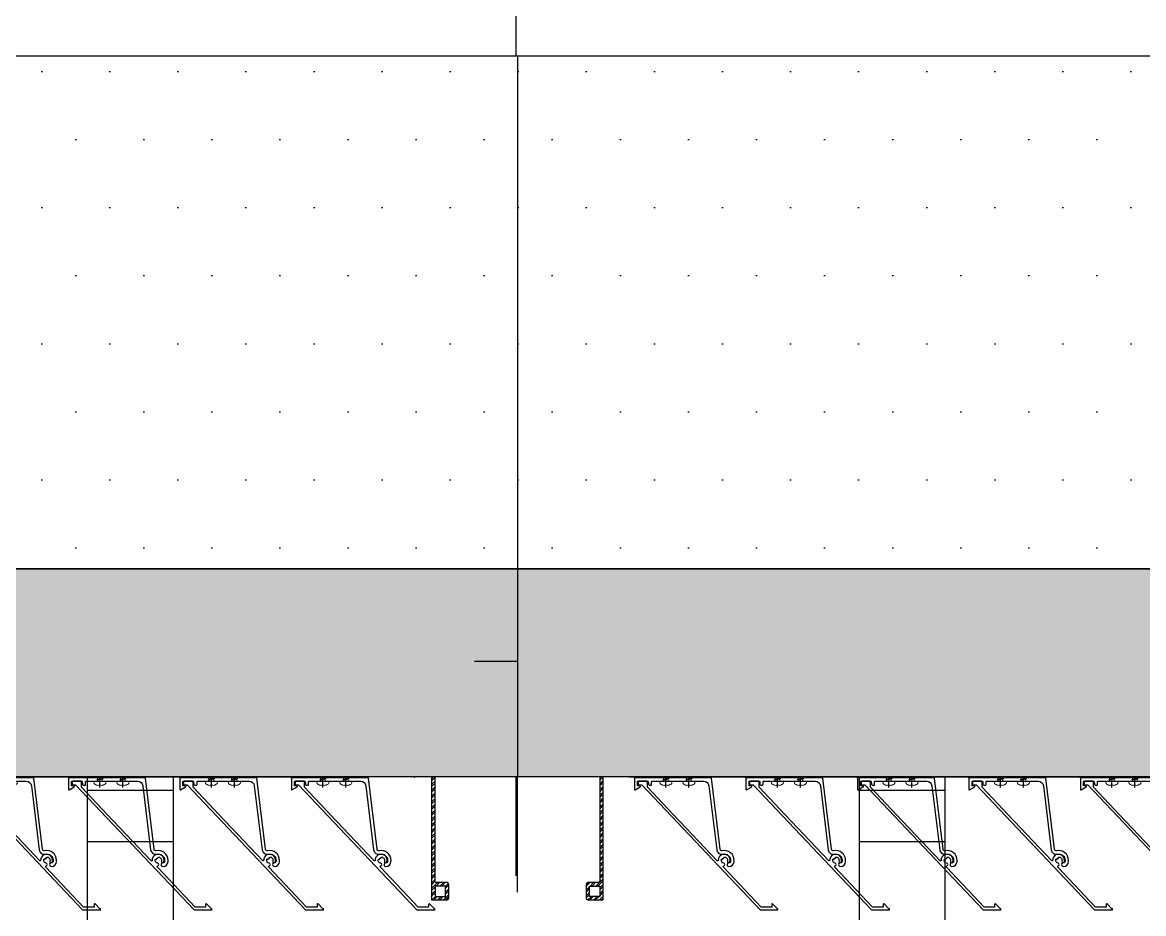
# Model space of a CAD drawing. Header units: millimetres. Extents: x 2519235 to 7246330, y 25937 to 201821.
# Drawn here: x 2739657 to 2740310, y 105316 to 105835 of the extents above; entities that cross this region are included whole.
import ezdxf
from ezdxf.enums import TextEntityAlignment as Align

# ---------------------------------------------------------------- set-up
doc = ezdxf.new("R2010")
doc.units = ezdxf.units.MM
doc.set_wipeout_variables(frame=1)
for name, pattern in [('CENTER', [50.800000000000004, 31.75, -6.35, 6.35, -6.35]), ('DXK_LINE_DOT2', [3.9198, 1.9599, -1.9599]), ('HIDDEN2', [4.762499999999999, 3.175, -1.5875]), ('TA_GL_005.00000', [13.75, 5, -1.25, 1.25, -1.25, 5])]:
    doc.linetypes.add(name, pattern=pattern)
for name, color, linetype in [('000 - 0_SYM_DWG_GRID-BUBBLE_MAIN_COLOR_1', 7, 'Continuous'), ('000 - 0_SYM_DWG_GRIDLINE_MAIN_COLOR_251', 7, 'Continuous'), ('000 - EXISTING_CANOPY_MAIN_COLOR_1', 7, 'Continuous'), ('010 - ASPG_ACCESSORIES_MAIN_COLOR_1', 7, 'Continuous'), ('010 - ASPG_EXTR_DEF_SUB', 7, 'Continuous'), ('010 - ASPG_EXTR_MAIN_COLOR_2', 7, 'Continuous'), ('010 - ASPG_FASTERN_DEF_SUB', 7, 'Continuous'), ('010 - ASPG_FLASHING_HATCH_', 7, 'Continuous'), ('010 - ASPG_FLASHING_MAIN_COLOR_2', 7, 'Continuous'), ('010 - ASPG_FLASHING_MAIN_COLOR_4', 7, 'Continuous'), ('010 - ASPG_FLASHING_WIPEOUT_', 7, 'Continuous'), ('010 - ASPG_FRAMING_CUT_COLOR_4', 7, 'Continuous'), ('010 - ASPG_FRAMING_DEF_SUB', 7, 'Continuous'), ('010 - ASPG_FRAMING_HATCH_', 7, 'Continuous'), ('010 - ASPG_FRAMING_MAIN_COLOR_2', 7, 'Continuous'), ('010 - ASPG_FRAMING_SUB_COLOR_2', 7, 'Continuous'), ('010 - ASPG_FRAMING_WIPEOUT_', 7, 'Continuous'), ('_BOLT-M10', 7, 'Continuous'), ('_C-SC', 7, 'Continuous'), ('_Hatch', 7, 'Continuous'), ('_LOUVER-SB', 7, 'Continuous'), ('_RCW03', 7, 'Continuous'), ('BOLT & SCREW', 7, 'Continuous'), ('Center Line', 7, 'CENTER'), ('Xref-PLAN-106.940$0$_PP-Dim', 7, 'Continuous')]:
    doc.layers.add(name, color=color, linetype=linetype)
doc.layers.add('12-GRID', color=7, linetype='CENTER', lineweight=13)
doc.layers.add('SCREW', color=7, linetype='Continuous', lineweight=5)
doc.styles.add('Arial', font='arial.ttf', dxfattribs={"height": 299.9999999999997})
doc.styles.add('TA', font='', dxfattribs={"height": 4.5})
doc.styles.get('TA').set_extended_font_data('Cordia New')
pattern_1 = [(270, (1257419.243240032, -520041.6224064054), (0.6549599250656583, -1.134423872092541), [0.7562825813950264, -1.512565162790053]), (29.99999999999978, (1257419.243240032, -520041.6224064054), (0.6549599293588203, 1.134423869613882), [0.7562825813950259, -1.512565162790052]), (329.9999999999998, (1257419.243240032, -520041.6224064054), (1.309919854424478, -2.478657937293614e-09), [-1.512565162790051, 0.7562825813950254])]
pattern_2 = [(314.9999999999999, (1257419.492862033, -520021.6224064054), (1.336931354494228, 1.336931354494224), []), (44.99999999999984, (1257419.492862033, -520021.6224064054), (-1.336931354494223, 1.336931354494228), [])]
pattern_3 = [(270, (1257419.442484036, -520043.9224064054), (0.6549599250656583, -1.134423872092541), [0.7562825813950264, -1.512565162790053]), (29.99999999999978, (1257419.442484036, -520043.9224064054), (0.6549599293588203, 1.134423869613882), [0.7562825813950259, -1.512565162790052]), (329.9999999999998, (1257419.442484036, -520043.9224064054), (1.309919854424478, -2.478657937293614e-09), [-1.512565162790051, 0.7562825813950254])]
pattern_4 = [(314.9999999999999, (1257419.192862035, -520023.9224064054), (1.336931354494228, 1.336931354494224), []), (44.99999999999984, (1257419.192862035, -520023.9224064054), (-1.336931354494223, 1.336931354494228), [])]

# ---------------------------------------------------------------- blocks, each defined once
blk = doc.blocks.new('Xref-PLAN-106.940')
at = {"layer": 'Xref-PLAN-106.940$0$_PP-Dim', "color": 7}
for p, q in [((140694.1805612043, 10358.39471270935), (145669.1805612039, 10358.39471270935)), ((140694.1805612043, 10058.39471270935), (145669.1805612039, 10058.39471270935))]:
    blk.add_line(p, q, dxfattribs=at)
blk = doc.blocks.new('_C-SC')
at = {"layer": '_Hatch'}
h = blk.add_hatch(dxfattribs=at)
h.set_pattern_fill('STEEL', scale=1.499999998531859)
h.set_pattern_definition([(45, (-1941.017655793374, -2436.030913324503), (-3.367596042104861, 3.367596042104861), []), (45, (-1941.017655793374, -2433.649663326825), (-3.367596042104861, 3.367596042104861), [])])
h.paths.add_polyline_path([(2.999999999978172, 67.0000000000291), (2.999999999978172, 3.000000000058208, 0.4142135623730951), (12.99999999997817, -6.999999999941792), (49.99999999997817, -6.999999999941792), (49.99999999997817, -14.9999999999709), (-50.00000000002183, -14.9999999999709), (-50.00000000002183, -6.999999999941792), (-13.00000000002183, -6.999999999941792, 0.4142135623730951), (-3.000000000021828, 3.000000000058208), (-3.000000000021828, 67.0000000000291, 0.4142135623730951), (-13.00000000002183, 77.0000000000291), (-50.00000000002183, 77.0000000000291), (-50.00000000002183, 85.00000000005821), (49.99999999997817, 85.00000000005821), (49.99999999997817, 77.0000000000291), (12.99999999997817, 77.0000000000291, 0.4142135623730951)])
at = {"color": 7, "linetype": 'Continuous'}
for p, q in [((70, 134.9999999999709), (-70, 134.9999999999709)), ((-70, 134.9999999999709), (-70, -25.0000000000291)), ((70, 134.9999999999709), (70, -25.0000000000291))]:
    blk.add_line(p, q, dxfattribs=at)
at = {"color": 7, "linetype": 'DXK_LINE_DOT2'}
for p, q in [((-70, 134.9999999999709), (-70, -25.0000000000291)), ((70, 134.9999999999709), (-70, 134.9999999999709)), ((70, -25.0000000000291), (70, 134.9999999999709))]:
    blk.add_line(p, q, dxfattribs=at)
at = {"color": 7, "linetype": 'HIDDEN2'}
for p, q in [((-70, -25.0000000000291), (-70, -65.0000000000291)), ((70, -65.0000000000291), (70, -25.0000000000291)), ((-70, -30.07500000001164), (-70, -65.0000000000291)), ((70, -30.07500000001164), (70, -65.0000000000291)), ((-70, -65.0000000000291), (70, -65.0000000000291)), ((-70, -65.0000000000291), (70, -65.0000000000291))]:
    blk.add_line(p, q, dxfattribs=at)
at = {"color": 7}
blk.add_lwpolyline([(-50, 84.9999999999709), (50, 84.9999999999709), (50, 76.9999999999709), (13, 76.9999999999709, 0.4142135623730951), (3, 66.9999999999709), (3, 2.999999999970896, 0.4142135623730951), (13, -7.000000000029104), (50, -7.000000000029104), (50, -15.0000000000291), (-50, -15.0000000000291), (-50, -7.000000000029104), (-13, -7.000000000029104, 0.4142135623730951), (-3, 2.999999999970896), (-3, 66.9999999999709, 0.4142135623730951), (-13, 76.9999999999709), (-50, 76.9999999999709)], format="xyb", close=True, dxfattribs=at)
for points in [[(63, 59.9999999999709), (3, 59.9999999999709), (3, 9.999999999970896), (63, 9.999999999970896)], [(63, 59.9999999999709), (8, 59.9999999999709), (8, 9.999999999970896), (63, 9.999999999970896)]]:
    blk.add_lwpolyline(points, close=True, dxfattribs=at)
at = {"layer": '_BOLT-M10', "color": 7}
for p, q in [((7.508788257837296e-09, 128.0500761218718), (7.508788257837296e-09, 101.9476822545985)), ((-11.69435469927703, 114.9988791882352), (11.6943547142946, 114.9988791882352)), ((3, 41.9999999999709), (-3, 41.9999999999709)), ((8, 41.9999999999709), (3, 41.9999999999709)), ((16, 34.9999999999709), (-10, 34.9999999999709)), ((3, 27.9999999999709), (-3, 27.9999999999709)), ((8, 27.9999999999709), (3, 27.9999999999709))]:
    blk.add_line(p, q, dxfattribs=at)
blk.add_lwpolyline([(-7.999999992491212, 110.3800770347298), (7.508788257837296e-09, 105.7612748811953), (8.000000007508788, 110.3800770347298), (8.000000007508788, 119.6176813417405), (7.508788257837296e-09, 124.236483495275), (-7.999999992491212, 119.6176813417405)], close=True, dxfattribs=at)
for radius in [10, 6.928203230275484]:
    blk.add_circle((7.508788257837296e-09, 114.9988791882352), radius, dxfattribs=at)
at = {"layer": 'Defpoints', "color": 7}
for p, q in [((6.354547860413732, -6.354547860421007), (-6.35454786039918, 6.354547860391904)), ((-6.354547860421007, -6.354547860421007), (6.35454786039918, 6.354547860391904))]:
    blk.add_line(p, q, dxfattribs=at)
at = {"layer": 'Defpoints', "color": 7, "linetype": 'HIDDEN2'}
for p, q in [((7.508788257837296e-09, -58.05007612193003), (7.508788257837296e-09, -31.94768225465668)), ((-11.69435469927703, -44.99887918829336), (11.6943547142946, -44.99887918829336))]:
    blk.add_line(p, q, dxfattribs=at)
blk.add_lwpolyline([(-7.999999992491212, -40.38007703478797), (7.508788257837296e-09, -35.76127488125348), (8.000000007508788, -40.38007703478797), (8.000000007508788, -49.61768134179874), (7.508788257837296e-09, -54.23648349533323), (-7.999999992491212, -49.61768134179874)], close=True, dxfattribs=at)
for radius in [10, 6.928203230275484]:
    blk.add_circle((7.508788257837296e-09, -44.99887918829336), radius, dxfattribs=at)
blk = doc.blocks.new('*U417')
at = {"color": 7}
for p, q in [((4624.999999992142, -25.00000000002183), (-250, -25.00000000002183)), ((-249.9999999999709, -144.9250000000102), (-250, -25.00000000002183)), ((-250, -30.07500000000437), (4624.999999992142, -30.07500000000437)), ((-250, -35.38500000000204), (4624.999999992142, -35.38500000000204)), ((-250, -134.54000000003), (4624.999999992142, -134.54000000003)), ((-249.9999999999563, -139.6150000000125), (4624.999999992186, -139.6150000000125)), ((-249.9999999999709, -144.9250000000102), (4624.999999992171, -144.9250000000102))]:
    blk.add_line(p, q, dxfattribs=at)
at = {"layer": 'Defpoints', "color": 7}
for p, q in [((6.354547860413732, -6.354547860413732), (-6.35454786039918, 6.35454786039918)), ((-6.354547860421007, -6.354547860413732), (6.35454786039918, 6.35454786039918)), ((0, 0), (0, -144.9250000000102))]:
    blk.add_line(p, q, dxfattribs=at)
blk = doc.blocks.new('A$C53fc0519')
at = {"layer": '000 - EXISTING_CANOPY_MAIN_COLOR_1', "color": 7}
for p, q in [((23450.24166854285, -13147.85694077326), (23500.24166854285, -13147.85694077326)), ((23450.24166854285, -13147.85694077326), (23450.24166854285, -13474.99506471659)), ((23500.24166854285, -13147.85694077326), (23500.24166854285, -13474.99506471659)), ((23900.24166854192, -13147.85694077297), (23950.24166854192, -13147.85694077297)), ((23900.24166854192, -13147.85694077268), (23900.24166854192, -13474.99506471659)), ((23950.24166854192, -13147.85694077268), (23950.24166854192, -13474.99506471659)), ((23450.24166854285, -13153.39185968804), (23500.24166854285, -13153.39185968804)), ((23900.24166854192, -13153.39185968804), (23950.24166854192, -13153.39185968804)), ((23450.24166854285, -13272.85694102221), (23500.24166854285, -13272.85694102221)), ((23900.24166854192, -13272.85694102221), (23950.24166854192, -13272.85694102221)), ((23450.24166854285, -13302.85694077297), (23500.24166854285, -13302.85694077297)), ((23900.24166854192, -13302.85694077297), (23950.24166854192, -13302.85694077297))]:
    blk.add_line(p, q, dxfattribs=at)
blk = doc.blocks.new('*U1937')
at = {"layer": '000 - 0_SYM_DWG_GRIDLINE_MAIN_COLOR_251', "color": 7, "linetype": 'ByBlock', "ltscale": 5}
blk.add_line((20.00000000000022, 0), (-356.9999999999979, 2.634184197605694e-14), dxfattribs=at)
at = {"color": 7, "style": 'TA', "flags": 1}
blk.add_attdef('LOCATION', (5.999999999999999, -6.000000000000001), '', height=4.5, rotation=270, dxfattribs=at)
at = {"layer": '000 - 0_SYM_DWG_GRID-BUBBLE_MAIN_COLOR_1', "color": 7, "style": 'Arial'}
blk.add_attdef('GRID-HEAD', text='', height=4, rotation=270, dxfattribs=at).set_placement((53.99999998541242, -1.776356839404097e-15), align=Align.MIDDLE_CENTER)
blk = doc.blocks.new('W-1-PP17-ENT1_REV02_20260415-161303_PP17_ENT1_MAIN_DIMS_PL')
at = {"layer": '000 - 0_SYM_DWG_GRIDLINE_MAIN_COLOR_251', "color": 7, "linetype": 'TA_GL_005.00000', "xscale": 50.00000000000004, "yscale": 50.00000000000004, "zscale": 50.00000000000004, "rotation": 90}
blk.add_blockref('*U1937', (5400, 0), dxfattribs=at)
blk = doc.blocks.new('A$C6d15e31b')
at = {"layer": '_RCW03', "color": 7}
blk.add_lwpolyline([(5074.843097518198, -12899.99994077554), (10049.8430975182, -12899.99994077554), (10049.8430975182, -13199.99994077554), (5074.843097518198, -13199.99994077554)], close=True, dxfattribs=at)
at = {"color": 7}
for name, p in [('W-1-PP17-ENT1_REV02_20260415-161303_PP17_ENT1_MAIN_DIMS_PL', (0, 0)), ('Xref-PLAN-106.940', (-135619.3374636862, -23258.39544955263))]:
    blk.add_blockref(name, p, dxfattribs=at)
at = {"layer": '000 - EXISTING_CANOPY_MAIN_COLOR_1', "color": 7}
blk.add_blockref('A$C53fc0519', (-18300, -52.14305922700441), dxfattribs=at)
at = {"layer": '_C-SC', "color": 7, "xscale": -1}
blk.add_blockref('_C-SC', (5374.843097525649, -13049.99994077554), dxfattribs=at)
at = {"layer": '_LOUVER-SB', "color": 7}
blk.add_blockref('*U417', (5374.843097525649, -13049.99994077554), dxfattribs=at)
blk = doc.blocks.new('*U2951')
at = {"layer": '12-GRID', "color": 7, "linetype": 'CENTER'}
for p, q in [((5.684341886080801e-14, -6.200000000000029), (5.684341886080801e-14, 2.200000000000029)), ((-4.199999999999973, -2), (4.200000000000085, -2))]:
    blk.add_line(p, q, dxfattribs=at)
at = {"layer": 'BOLT & SCREW', "color": 7}
for p, q in [((-0.553537628269381, -1.771128018217196), (-1.767499999999847, -1.558125000000442)), ((-0.553537628269381, -2.228871981782805), (-1.767500000000483, -2.441875000000354)), ((-0.4577439635652332, -1.771128018217196), (-0.8837500000000146, -1.558125000000442)), ((-0.4577439635652332, -2.228871981782805), (-0.8837500000000146, -2.441875000000354)), ((-0.2288719817826677, -1.446462371730204), (-0.4418749999998197, -0.2325000000002947)), ((-0.2288719817826677, -1.542256036434869), (-0.4418749999998197, -1.116250000000048)), ((-0.2288719817826677, -2.457743963565131), (-0.4418749999998197, -2.883750000000271)), ((-0.2288719817821107, -2.553537628269438), (-0.4418749999998197, -3.767500000000023)), ((0.2288719817822642, -1.446462371730562), (0.4418749999996946, -0.2324999999999764)), ((0.2288719817822642, -1.542256036434869), (0.4418749999996946, -1.116250000000048)), ((0.4418749999996946, -2.883750000000271), (0.2288719817829008, -2.457743963565131)), ((0.2288719817829008, -2.553537628269438), (0.4418749999999732, -3.767500000000023)), ((0.4577439635647103, -1.771128018217196), (0.8837499999994917, -1.558125000000442)), ((0.4577439635647103, -2.228871981782805), (0.8837500000001283, -2.441874999999877)), ((0.5535376282692559, -1.771128018217196), (1.767500000000001, -1.558125000000124)), ((0.5535376282692559, -2.228871981782805), (1.767500000000001, -2.441874999999877))]:
    blk.add_line(p, q, dxfattribs=at)
for points in [[(-1.767500000000006, -1.558125000000442), (-0.8837500000001342, -1.558125000000442, 0.4142135623730394), (-0.4418749999998197, -1.116250000000048), (-0.4418749999998197, -0.2325000000002947), (0.4418749999996946, -0.2324999999999764), (0.4418749999996946, -1.116250000000048, 0.4142135623731505), (0.8837500000000089, -1.558125000000442), (1.76750000000012, -1.558125000000124), (1.76750000000012, -2.441874999999877), (0.8837500000000089, -2.441874999999877, 0.414213562373095), (0.4418749999996946, -2.883750000000271), (0.4418749999999732, -3.767500000000023), (-0.4418749999998197, -3.767500000000023), (-0.4418749999998197, -2.883750000000271, 0.4142135623730397), (-0.8837500000001342, -2.441875000000354), (-1.767500000000483, -2.441875000000354)], [(0.2288719817829008, -2.457743963565131, -0.414213562373095), (0.4577439635645909, -2.228871981782805), (0.5535376282692559, -2.228871981782805), (0.5535376282692559, -1.771128018217196), (0.4577439635645909, -1.771128018217196, -0.4142135623730951), (0.228871981782105, -1.542256036434869), (0.228871981782105, -1.446462371730562), (-0.2288719817826677, -1.446462371730204), (-0.2288719817826677, -1.542256036434869, -0.4142135623730951), (-0.4577439635649944, -1.771128018217196), (-0.553537628269381, -1.771128018217196), (-0.553537628269381, -2.228871981782805), (-0.4577439635649944, -2.228871981782805, -0.4142135623730951), (-0.2288719817826677, -2.457743963565131), (-0.2288719817822698, -2.553537628269438), (0.2288719817829008, -2.553537628269438)]]:
    blk.add_lwpolyline(points, format="xyb", close=True, dxfattribs=at)
blk.add_circle((5.684341886080801e-14, -2), 3.5, dxfattribs=at)
blk = doc.blocks.new('000_ASPG_TYP_FILES_20260218-010703_FRAME_EXTR_')
at = {"layer": '010 - ASPG_FRAMING_HATCH_'}
h = blk.add_hatch(dxfattribs=at)
h.set_pattern_fill('ANSI32', scale=0.1, angle=180)
h.set_pattern_definition([(225, (0, 0), (0.6735192090801866, -0.6735192090801868), []), (225, (-0.4490130000000001, 5.498823332255506e-17), (0.6735192090801866, -0.6735192090801868), [])])
edge = h.paths.add_edge_path()
edge.add_line((1.999999996740371, 15.99999999965075), (1.999999996740371, 1.999999999941792))
edge.add_line((1.999999996740371, 1.999999999941792), (39.69999999750871, 1.999999999941792))
edge.add_arc((39.69999999730499, 1.700000000040752), 0.2999999999010399, -3.891028654834372e-08, 89.99999996109239, ccw=False)
edge.add_line((39.99999999720603, 1.699999999837019), (39.99999999720603, 0.2999999996973202))
edge.add_arc((39.69999999750872, 0.2999999996973131), 0.2999999996973131, -90.00000000000142, 1.4210854715202004e-12, ccw=False)
edge.add_line((39.69999999750871, 0), (0.2999999996973202, 0))
edge.add_arc((0.2999999996973273, 0.2999999996973273), 0.2999999996973273, 180.0000000000013, 269.99999999999864, ccw=False)
edge.add_line((0, 0.2999999996973202), (0, 17.69999999989523))
edge.add_arc((0.2999999999301508, 17.70000000012806), 0.2999999999301508, 90.00000004446741, 180.0000000444674, ccw=False)
edge.add_line((0.2999999996973202, 18.00000000005821), (22.5570233851904, 18.00000000005821))
edge.add_arc((22.5570233856712, 18.50000000026317), 0.5000000002049632, 269.9999999449049, 380.2095453190142)
edge.add_arc((26.1699999981368, 19.82999999686102), 3.349999998908497, 182.0637942974167, 200.2095453254992, ccw=False)
edge.add_arc((23.58168000320438, 19.73672835517209), 0.7599999998138507, 2.0637943418387863, 182.0637943418388, ccw=False)
edge.add_arc((26.16999999910358, 19.82999999939922), 1.830000000338361, 182.0637943388468, 447.9362056470717)
edge.add_arc((26.263271644013, 22.41831999551505), 0.7600000000549151, 87.93620564125177, 267.9362056412518, ccw=False)
edge.add_arc((26.16999999863267, 19.8300000075356), 3.349999992334041, 69.79045460402187, 87.9362056313708, ccw=False)
edge.add_arc((27.49999999788272, 23.44297661244421), 0.5000000006038865, 249.7904545688332, 359.9999999442181)
edge.add_line((27.9999999984866, 23.44297661195742), (27.9999999984866, 26.67999999993481))
edge.add_line((27.9999999984866, 26.67999999993481), (28.49999999674037, 27.17999999958556))
edge.add_line((28.49999999674037, 27.17999999958556), (27.9999999984866, 27.67999999970198))
edge.add_line((27.9999999984866, 27.67999999970198), (27.9999999984866, 38.61999999982072))
edge.add_line((27.9999999984866, 38.61999999982072), (28.49999999674037, 39.11999999993714))
edge.add_line((28.49999999674037, 39.11999999993714), (27.9999999984866, 39.62000000005355))
edge.add_line((27.9999999984866, 39.62000000005355), (27.9999999984866, 42.85702338756528))
edge.add_arc((27.49999999787862, 42.85702338707262), 0.5000000006079759, 5.645408219420843e-08, 110.2095454304945)
edge.add_arc((26.16999999884449, 46.46999999186602), 3.349999992147246, 272.0637943651193, 290.20954539329375, ccw=False)
edge.add_arc((26.263271644013, 43.88168000403675), 0.7600000000258301, 92.06379435882718, 272.0637943588272, ccw=False)
edge.add_arc((26.16999999910502, 46.47000000012492), 1.830000000339747, 272.0637943528818, 537.9362056611998)
edge.add_arc((23.58168000320438, 46.56327164435061), 0.7599999998138507, 177.9362056581612, 357.9362056581612, ccw=False)
edge.add_arc((26.16999999825318, 46.47000000263876), 3.349999999025627, 159.7904546748206, 177.9362057022633, ccw=False)
edge.add_arc((22.55702338551316, 47.7999999994954), 0.500000000434755, 339.790454661877, 450.0000000369852)
edge.add_line((22.5570233851904, 48.29999999993015), (0.2999999996973202, 48.29999999993015))
edge.add_arc((0.2999999996973095, 48.59999999962746), 0.2999999996973131, 179.9999999999987, 270.00000000000205, ccw=False)
edge.add_line((0, 48.59999999962747), (0, 59.99999999994179))
edge.add_arc((0.2999999996973202, 59.99999999994179), 0.2999999996973202, 90, 180, ccw=False)
edge.add_line((0.2999999996973202, 60.29999999963911), (4.999999997438863, 60.29999999963911))
edge.add_line((4.999999997438863, 60.29999999963911), (4.999999997438863, 64.99999999959255))
edge.add_arc((5.299999997369017, 64.99999999982538), 0.2999999999301544, 90.0000000444681, 180.0000000444674, ccw=False)
edge.add_line((5.299999997136183, 65.29999999975553), (29.99999999883585, 65.29999999975553))
edge.add_line((29.99999999883585, 65.29999999975553), (29.99999999883585, 63.59999999997672))
edge.add_arc((29.69999999890567, 63.59999999974391), 0.2999999999301721, -89.99999995552861, 4.4463320136856055e-08, ccw=False)
edge.add_line((29.69999999913853, 63.29999999981374), (7.299999997485429, 63.29999999981374))
edge.add_arc((7.29999999771826, 62.99999999988358), 0.2999999999301508, 90.00000004446738, 180.0000000444674)
edge.add_line((6.999999997788109, 62.99999999965075), (6.999999997788109, 58.29999999969732))
edge.add_line((6.999999997788109, 58.29999999969732), (2.300000000162981, 58.29999999969732))
edge.add_arc((2.299999998300336, 57.99999999813735), 0.3000000015599653, 89.99999964426098, 179.999999644261)
edge.add_line((1.999999996740371, 58), (1.999999996740371, 50.60000000003492))
edge.add_arc((2.299999998533172, 50.60000000166475), 0.3000000017928013, 180.000000311273, 270.0000003112706)
edge.add_line((2.300000000162981, 50.29999999987194), (29.69999999913853, 50.29999999987194))
edge.add_arc((29.6999999989348, 49.9999999999709), 0.299999999901047, -3.890897914970992e-08, 89.99999996109108, ccw=False)
edge.add_line((29.99999999883585, 49.99999999976717), (29.99999999883585, 26.67999999993481))
edge.add_line((29.99999999883585, 26.67999999993481), (29.99999999883585, 16.29999999981374))
edge.add_arc((29.6999999989057, 16.2999999995809), 0.2999999999301508, -89.99999995553259, 4.446741286301403e-08, ccw=False)
edge.add_line((29.69999999913853, 15.99999999965075), (1.999999996740371, 15.99999999965075))
at = {"layer": '010 - ASPG_FRAMING_CUT_COLOR_4', "color": 7}
blk.add_lwpolyline([(1.999999996740371, 15.99999999965075), (1.999999996740371, 1.999999999941792), (39.69999999750871, 1.999999999941792, -0.4142135623731089), (39.99999999720603, 1.699999999837019), (39.99999999720603, 0.2999999996973202, -0.4142135623731089), (39.69999999750871, 0), (0.2999999996973202, 0, -0.4142135623730811), (0, 0.2999999996973202), (0, 17.69999999989523, -0.4142135623730951), (0.2999999996973202, 18.00000000005821), (22.5570233851904, 18.00000000005821, 0.5217296884731124), (23.02624112786725, 18.67272727261297, -0.07934163687482358), (22.82217297761235, 19.70935906958766, -1), (24.34118702879641, 19.76409764075652, 2.296345716993233), (26.23590235819574, 21.65881296969019, -1), (26.29064092983026, 23.17782702133991, -0.0793416368716021), (27.32727272447664, 22.9737588702119, 0.5217296884801942), (27.9999999984866, 23.44297661195742), (27.9999999984866, 26.67999999993481), (28.49999999674037, 27.17999999958556), (27.9999999984866, 27.67999999970198), (27.9999999984866, 38.61999999982072), (28.49999999674037, 39.11999999993714), (27.9999999984866, 39.62000000005355), (27.9999999984866, 42.85702338756528, 0.5217296884727316), (27.32727272447664, 43.3262411293108, -0.07934163687522733), (26.29064092983026, 43.122172978241, -1), (26.23590235819574, 44.64118702983251, 2.296345716995783), (24.34118702879641, 46.53590235876618, -1), (22.82217297761235, 46.59064092993503, -0.07934163687201433), (23.02624112786725, 47.62727272690972, 0.5217296884786579), (22.5570233851904, 48.29999999993015), (0.2999999996973202, 48.29999999993015, -0.4142135623731158), (0, 48.59999999962747), (0, 59.99999999994179, -0.414213562373095), (0.2999999996973202, 60.29999999963911), (4.999999997438863, 60.29999999963911), (4.999999997438863, 64.99999999959255, -0.4142135623730879), (5.299999997136183, 65.29999999975553), (29.99999999883585, 65.29999999975553), (29.99999999883585, 63.59999999997672, -0.4142135623730533), (29.69999999913853, 63.29999999981374), (7.299999997485429, 63.29999999981374, 0.4142135623730949), (6.999999997788109, 62.99999999965075), (6.999999997788109, 58.29999999969732), (2.300000000162981, 58.29999999969732, 0.4142135623730948), (1.999999996740371, 58), (1.999999996740371, 50.60000000003492, 0.4142135623730845), (2.300000000162981, 50.29999999987194), (29.69999999913853, 50.29999999987194, -0.4142135623730951), (29.99999999883585, 49.99999999976717), (29.99999999883585, 26.67999999993481), (29.99999999883585, 16.29999999981374, -0.4142135623730951), (29.69999999913853, 15.99999999965075)], format="xyb", close=True, dxfattribs=at)
at = {"color": 7}
for p in [(26.16999999736436, 48.46999999973923), (26.16999999736436, 21.82999999966705)]:
    blk.add_blockref('*U2951', p, dxfattribs=at)
blk = doc.blocks.new('*U2948')
at = {"layer": '010 - ASPG_FRAMING_HATCH_', "transparency": 33554585}
h = blk.add_hatch(dxfattribs=at)
h.set_pattern_fill('ANSI32', scale=0.25)
h.set_pattern_definition([(45, (0, 0), (-1.683798022700467, 1.683798022700467), []), (45, (1.1225325, 0), (-1.683798022700467, 1.683798022700467), [])])
edge = h.paths.add_edge_path()
edge.add_line((2.000000000009768, -50.0000000001819), (2.000000000009536, -75.00000000027285))
edge.add_line((2.000000000009536, -75.00000000027285), (-1.376676550535194e-14, -75.00000000027285))
edge.add_line((-1.377727649045784e-14, -75.00000000027285), (2.183725214694612e-13, -49.00000000020555))
edge.add_arc((0.9999999999907824, -49.00000000021976), 0.999999999990564, 89.99999999918577, 179.9999999991858, ccw=False)
edge.add_line((1.000000000004993, -48.00000000022919), (62.99999999987471, -48.00000000022955))
edge.add_arc((62.99999999988892, -47.00000000023898), 0.999999999990564, 269.9999999991858, 359.9999999991858)
edge.add_line((63.99999999987948, -47.00000000025319), (63.99999999987995, 47.00000000025248))
edge.add_arc((62.99999999988939, 47.00000000023827), 0.999999999990564, 8.142219984623432e-10, 90.00000000081424)
edge.add_line((62.99999999987518, 48.00000000022884), (1.000000000005464, 48.00000000022919))
edge.add_arc((0.9999999999912551, 49.00000000021976), 0.999999999990564, 180.0000000008142, 270.0000000008142, ccw=False)
edge.add_line((6.91122180303467e-13, 49.00000000020555), (9.232719782633861e-13, 75.00000000027285))
edge.add_line((9.232719782633861e-13, 75.00000000027285), (2.000000000010473, 75.00000000027285))
edge.add_line((2.000000000010473, 75.00000000027285), (2.000000000010241, 50.0000000001819))
edge.add_line((2.000000000010241, 50.0000000001819), (140.9999999998781, 50.00000000018107))
edge.add_line((140.9999999998781, 50.00000000018107), (140.9999999998781, 41.00000000016652))
edge.add_arc((139.9999999998876, 41.00000000018073), 0.999999999990564, 269.9999999991858, 359.9999999991858, ccw=False)
edge.add_line((139.9999999998734, 40.00000000019017), (131.999999999892, 40.00000000019029))
edge.add_arc((131.9999999998778, 41.00000000018085), 0.999999999990564, 180.0000000008142, 270.0000000008142, ccw=False)
edge.add_line((130.9999999998872, 41.00000000016664), (130.9999999998872, 47.00000000025214))
edge.add_arc((129.9999999998967, 47.00000000023793), 0.999999999990564, 8.142219984623432e-10, 90.00000000081424)
edge.add_line((129.9999999998824, 48.00000000022849), (66.99999999989429, 48.00000000022884))
edge.add_arc((66.99999999988007, 47.00000000023827), 0.999999999990564, 89.99999999918577, 179.9999999991858)
edge.add_line((65.99999999988951, 47.00000000025248), (65.99999999988903, -47.00000000025319))
edge.add_arc((66.99999999987959, -47.00000000023898), 0.999999999990564, 180.0000000008142, 270.0000000008142)
edge.add_line((66.9999999998938, -48.00000000022955), (129.9999999998819, -48.0000000002299))
edge.add_arc((129.9999999998961, -47.00000000023933), 0.999999999990564, 269.9999999991858, 359.9999999991858)
edge.add_line((130.9999999998867, -47.00000000025354), (130.9999999998868, -41.00000000357866))
edge.add_arc((131.9999999998773, -41.00000000359287), 0.999999999990564, 89.99999999918577, 179.9999999991858, ccw=False)
edge.add_line((131.9999999998915, -40.0000000036023), (139.9999999998729, -40.00000000360242))
edge.add_arc((139.9999999998871, -41.00000000359299), 0.999999999990564, 8.14225131762214e-10, 90.00000000081423, ccw=False)
edge.add_line((140.9999999998777, -41.00000000357878), (140.9999999998776, -50.00000000632181))
edge.add_line((140.9999999998776, -50.00000000632181), (2.000000000009777, -50.0000000001819))
h.paths.add_polyline_path([(138.9999999998686, 48.00000000022837), (138.9999999998686, 42.00000000355348), (132.9999999998968, 42.0000000035536), (132.9999999998968, 48.00000000022849)], flags=16)
h.paths.add_polyline_path([(138.999999999868, -48.00000000023002), (138.9999999998681, -42.00000000355513), (132.9999999998963, -42.00000000355501), (132.9999999998962, -48.00000000023001)], flags=16)
at = {"layer": '010 - ASPG_FRAMING_HATCH_'}
h = blk.add_hatch(dxfattribs=at)
h.set_pattern_fill('ANSI37', scale=0.5954980955866349, angle=-90.00000000000001)
h.set_pattern_definition(pattern_2)
edge = h.paths.add_edge_path()
edge.add_ellipse((57.77220869647454, 55.00000000111321), major_axis=(-3.509070088518285e-14, -4.999999999272404), ratio=0.6444816938462435, start_angle=0, end_angle=180)
edge.add_line((57.77220869647455, 60.00000000018189), (61.99999999977764, 60.00000000018189))
edge.add_arc((61.99999999977037, 60.30000000023573), 0.3000000000538421, -89.99999999861039, -1.389609784768862e-09)
edge.add_line((62.29999999982421, 60.30000000022845), (62.29999999982421, 61.00000000018188))
edge.add_line((62.29999999982421, 61.00000000018188), (61.79999999982421, 61.50000000041472))
edge.add_line((61.79999999982421, 61.50000000041472), (62.29999999982421, 62.00000000018188))
edge.add_line((62.29999999982421, 62.00000000018188), (61.79999999982421, 62.50000000041472))
edge.add_line((61.79999999982421, 62.50000000041472), (62.29999999982421, 63.00000000018188))
edge.add_line((62.29999999982421, 63.00000000018188), (61.79999999982421, 63.50000000018188))
edge.add_line((61.79999999982421, 63.50000000018188), (62.29999999982421, 64.00000000018188))
edge.add_line((62.29999999982421, 64.00000000018188), (62.29999999982421, 65.00000000018188))
edge.add_line((62.29999999982421, 65.00000000018188), (63.29999999970779, 65.00000000018188))
edge.add_line((63.29999999970779, 65.00000000018188), (63.79999999970779, 65.50000000018188))
edge.add_line((63.79999999970779, 65.50000000018188), (64.2999999997078, 65.00000000018188))
edge.add_line((64.2999999997078, 65.00000000018188), (64.7999999997078, 65.50000000018188))
edge.add_line((64.7999999997078, 65.50000000018188), (65.2999999997078, 65.00000000018188))
edge.add_line((65.2999999997078, 65.00000000018188), (65.7999999997078, 65.50000000018188))
edge.add_line((65.7999999997078, 65.50000000018188), (66.29999999982421, 65.00000000018188))
edge.add_line((66.29999999982421, 65.00000000018188), (66.99999999977764, 65.00000000018188))
edge.add_arc((66.99999999974126, 65.30000000014842), 0.2999999999665306, -89.99999999305199, 1.528565674358258e-08)
edge.add_line((67.2999999997078, 65.30000000022845), (67.30017822586116, 60.00000000018188))
edge.add_arc((77.20009572393145, 55.00000000088038), 11.09091368921486, 153.2037265686182, 206.7962734313818)
edge.add_line((67.30017822586116, 50.00000000157887), (57.77220869647455, 50.00000000157887))
h = blk.add_hatch(dxfattribs=at)
h.set_pattern_fill('ANSI37', scale=0.5954980955866349, angle=-90.00000000000001)
h.set_pattern_definition(pattern_4)
edge = h.paths.add_edge_path()
edge.add_ellipse((11.52796953010241, 55.00000000111323), major_axis=(-3.510345640540481e-14, -4.999999999272404), ratio=0.6444816938462435, start_angle=180, end_angle=360, ccw=False)
edge.add_line((11.52796953010241, 60.00000000018191), (2.00000000074399, 60.00000000018191))
edge.add_arc((-7.899917497165894, 55.00000000111323), 11.09091368915029, -26.79627343179601, 26.796273430967574, ccw=False)
edge.add_line((2.000000000715794, 50.00000000157889), (11.52796953007421, 50.00000000157889))
h = blk.add_hatch(dxfattribs=at)
h.set_pattern_fill('HONEY', scale=0.238199238234654, angle=-90.00000000000001)
h.set_pattern_definition(pattern_3)
edge = h.paths.add_edge_path()
edge.add_ellipse((11.7775915319535, 55.00000000111977), major_axis=(-3.509070088518285e-14, -4.999999999272404), ratio=0.6444816938462435, start_angle=0, end_angle=360, ccw=False)
h = blk.add_hatch(dxfattribs=at)
h.set_pattern_fill('HONEY', scale=0.238199238234654, angle=-90.00000000000001)
h.set_pattern_definition(pattern_1)
edge = h.paths.add_edge_path()
edge.add_ellipse((57.52258669462346, 55.00000000111321), major_axis=(-3.509070088518285e-14, -4.999999999272404), ratio=0.6444816938462435, start_angle=0, end_angle=360)
h = blk.add_hatch(dxfattribs=at)
h.set_pattern_fill('ANSI37', scale=0.5954980955866349, angle=-90.00000000000001)
h.set_pattern_definition(pattern_4)
edge = h.paths.add_edge_path()
edge.add_ellipse((11.52796953010241, -55.00000000111394), major_axis=(-3.510345640540481e-14, 4.999999999272404), ratio=0.6444816938462435, start_angle=0, end_angle=180)
edge.add_line((11.52796953010241, -60.00000000018262), (2.00000000074399, -60.00000000018262))
edge.add_arc((-7.899917497165894, -55.00000000111394), 11.09091368915029, 333.2037265690324, 386.796273431796)
edge.add_line((2.000000000715794, -50.0000000015796), (11.52796953007421, -50.0000000015796))
h = blk.add_hatch(dxfattribs=at)
h.set_pattern_fill('HONEY', scale=0.238199238234654, angle=-90.00000000000001)
h.set_pattern_definition(pattern_3)
edge = h.paths.add_edge_path()
edge.add_ellipse((11.7775915319535, -55.00000000112048), major_axis=(-3.509070088518285e-14, 4.999999999272404), ratio=0.6444816938462435, start_angle=0, end_angle=360)
h = blk.add_hatch(dxfattribs=at)
h.set_pattern_fill('HONEY', scale=0.238199238234654, angle=-90.00000000000001)
h.set_pattern_definition(pattern_1)
edge = h.paths.add_edge_path()
edge.add_ellipse((57.52258669462346, -55.00000000111392), major_axis=(-3.509070088518285e-14, 4.999999999272404), ratio=0.6444816938462435, start_angle=0, end_angle=360, ccw=False)
h = blk.add_hatch(dxfattribs=at)
h.set_pattern_fill('ANSI37', scale=0.5954980955866349, angle=-90.00000000000001)
h.set_pattern_definition(pattern_2)
edge = h.paths.add_edge_path()
edge.add_ellipse((57.77220869647454, -55.00000000111392), major_axis=(-3.509070088518285e-14, 4.999999999272404), ratio=0.6444816938462435, start_angle=180, end_angle=360, ccw=False)
edge.add_line((57.77220869647455, -60.0000000001826), (61.99999999977764, -60.0000000001826))
edge.add_arc((61.99999999977037, -60.30000000023644), 0.3000000000538421, 360.0000000013896, 449.9999999986104, ccw=False)
edge.add_line((62.29999999982421, -60.30000000022916), (62.29999999982421, -61.0000000001826))
edge.add_line((62.29999999982421, -61.0000000001826), (61.79999999982421, -61.50000000041543))
edge.add_line((61.79999999982421, -61.50000000041543), (62.29999999982421, -62.0000000001826))
edge.add_line((62.29999999982421, -62.0000000001826), (61.79999999982421, -62.50000000041543))
edge.add_line((61.79999999982421, -62.50000000041543), (62.29999999982421, -63.0000000001826))
edge.add_line((62.29999999982421, -63.0000000001826), (61.79999999982421, -63.5000000001826))
edge.add_line((61.79999999982421, -63.5000000001826), (62.29999999982421, -64.0000000001826))
edge.add_line((62.29999999982421, -64.0000000001826), (62.29999999982421, -65.0000000001826))
edge.add_line((62.29999999982421, -65.0000000001826), (63.29999999970779, -65.0000000001826))
edge.add_line((63.29999999970779, -65.0000000001826), (63.79999999970779, -65.5000000001826))
edge.add_line((63.79999999970779, -65.5000000001826), (64.2999999997078, -65.0000000001826))
edge.add_line((64.2999999997078, -65.0000000001826), (64.7999999997078, -65.5000000001826))
edge.add_line((64.7999999997078, -65.5000000001826), (65.2999999997078, -65.0000000001826))
edge.add_line((65.2999999997078, -65.0000000001826), (65.7999999997078, -65.5000000001826))
edge.add_line((65.7999999997078, -65.5000000001826), (66.29999999982421, -65.0000000001826))
edge.add_line((66.29999999982421, -65.0000000001826), (66.99999999977764, -65.0000000001826))
edge.add_arc((66.99999999974126, -65.30000000014913), 0.2999999999665306, 359.99999998471435, 449.999999993052, ccw=False)
edge.add_line((67.2999999997078, -65.30000000022916), (67.30017822586116, -60.0000000001826))
edge.add_arc((77.20009572393145, -55.00000000088109), 11.09091368921486, 153.2037265686182, 206.7962734313818, ccw=False)
edge.add_line((67.30017822586116, -50.00000000157958), (57.77220869647455, -50.00000000157958))
at = {"layer": '010 - ASPG_FASTERN_DEF_SUB', "color": 7}
blk.add_point((0, 0), dxfattribs=at)
at = {"layer": '010 - ASPG_FRAMING_CUT_COLOR_4', "color": 7}
blk.add_lwpolyline([(2.000000000009768, -50.0000000001819), (2.000000000009536, -75.00000000027285), (-1.377727649045784e-14, -75.00000000027285), (2.183725214694612e-13, -49.00000000020555, -0.414213562373095), (1.000000000004993, -48.00000000022919), (62.99999999987471, -48.00000000022955, 0.414213562373095), (63.99999999987948, -47.00000000025319), (63.99999999987995, 47.00000000025248, 0.414213562373095), (62.99999999987518, 48.00000000022884), (1.000000000005466, 48.00000000022919, -0.414213562373095), (6.91122180303467e-13, 49.00000000020555), (9.232719782633861e-13, 75.00000000027285), (2.000000000010473, 75.00000000027285), (2.000000000010241, 50.0000000001819), (140.9999999998781, 50.00000000018107), (140.9999999998781, 41.00000000016652, -0.414213562373095), (139.9999999998734, 40.00000000019017), (131.999999999892, 40.00000000019029, -0.414213562373095), (130.9999999998872, 41.00000000016664), (130.9999999998872, 47.00000000025214, 0.414213562373095), (129.9999999998824, 48.00000000022849), (66.99999999989429, 48.00000000022884, 0.414213562373095), (65.99999999988951, 47.00000000025248), (65.99999999988903, -47.00000000025319, 0.414213562373095), (66.9999999998938, -48.00000000022955), (129.9999999998819, -48.0000000002299, 0.414213562373095), (130.9999999998867, -47.00000000025354), (130.9999999998868, -41.00000000357866, -0.414213562373095), (131.9999999998915, -40.0000000036023), (139.9999999998729, -40.00000000360242, -0.414213562373095), (140.9999999998777, -41.00000000357878), (140.9999999998776, -50.00000000632181)], format="xyb", close=True, dxfattribs=at)
for points in [[(138.9999999998686, 48.00000000022837), (138.9999999998686, 42.00000000355348), (132.9999999998968, 42.0000000035536), (132.9999999998968, 48.00000000022849)], [(138.999999999868, -48.00000000023002), (138.9999999998681, -42.00000000355513), (132.9999999998963, -42.00000000355501), (132.9999999998962, -48.00000000023001)]]:
    blk.add_lwpolyline(points, close=True, dxfattribs=at)
at = {"layer": '010 - ASPG_FRAMING_DEF_SUB', "color": 7, "transparency": 33554508}
blk.add_line((136.4999999998283, 2.131628207280301e-14), (-4.500000000049795, 2.131628207280301e-14), dxfattribs=at)
at = {"layer": '010 - ASPG_FRAMING_DEF_SUB', "color": 7, "transparency": 33554457}
for points in [[(54.30017822586116, 50.00000000157887), (67.30017822586116, 50.00000000157887), (67.30017822586116, 65.50000000018188), (54.30017822586116, 65.50000000018188)], [(2.000000000715794, 50.00000000157889), (15.00000000071579, 50.00000000158543), (15.00000000071579, 60.00000000039217), (2.000000000715794, 60.00000000038563)], [(2.000000000715794, -50.0000000015796), (15.00000000071579, -50.00000000158614), (15.00000000071579, -60.00000000039288), (2.000000000715794, -60.00000000038634)], [(54.30017822586116, -50.00000000157958), (67.30017822586116, -50.00000000157958), (67.30017822586116, -65.5000000001826), (54.30017822586116, -65.5000000001826)]]:
    blk.add_lwpolyline(points, close=True, dxfattribs=at)
at = {"layer": '010 - ASPG_FRAMING_SUB_COLOR_2', "color": 7}
for points in [[(57.52258669462346, 50.00000000157888), (67.30017822586116, 50.00000000157887, -0.2381992382621886), (67.30017822586116, 60.00000000018188), (67.2999999997078, 65.30000000022845, -0.4142135624157165), (66.99999999977764, 65.00000000018188), (66.29999999982421, 65.00000000018188), (65.7999999997078, 65.50000000018188), (65.2999999997078, 65.00000000018188), (64.7999999997078, 65.50000000018188), (64.2999999997078, 65.00000000018188), (63.79999999970779, 65.50000000018188), (63.29999999970779, 65.00000000018188), (62.29999999982421, 65.00000000018188), (62.29999999982421, 64.00000000018188), (61.79999999982421, 63.50000000018188), (62.29999999982421, 63.00000000018188), (61.79999999982421, 62.50000000041472), (62.29999999982421, 62.00000000018188), (61.79999999982421, 61.50000000041472), (62.29999999982421, 61.00000000018188), (62.29999999982421, 60.30000000022845, -0.414213562358888), (61.99999999977764, 60.00000000018188), (57.52258669462346, 60.00000000018189)], [(11.77759153183708, 50.00000000158543), (2.000000000715794, 50.00000000157889, 0.2381992382621886), (2.000000000715796, 60.00000000018191), (11.77759153183708, 60.00000000018844)], [(11.77759153183708, -50.00000000158614), (2.000000000715794, -50.0000000015796, -0.2381992382621886), (2.000000000715796, -60.00000000018262), (11.77759153183708, -60.00000000018915)], [(57.52258669462346, -50.00000000157959), (67.30017822586116, -50.00000000157958, 0.2381992382621886), (67.30017822586116, -60.0000000001826), (67.2999999997078, -65.30000000022916, 0.4142135624157165), (66.99999999977764, -65.0000000001826), (66.29999999982421, -65.0000000001826), (65.7999999997078, -65.5000000001826), (65.2999999997078, -65.0000000001826), (64.7999999997078, -65.5000000001826), (64.2999999997078, -65.0000000001826), (63.79999999970779, -65.5000000001826), (63.29999999970779, -65.0000000001826), (62.29999999982421, -65.0000000001826), (62.29999999982421, -64.0000000001826), (61.79999999982421, -63.5000000001826), (62.29999999982421, -63.0000000001826), (61.79999999982421, -62.50000000041543), (62.29999999982421, -62.0000000001826), (61.79999999982421, -61.50000000041543), (62.29999999982421, -61.0000000001826), (62.29999999982421, -60.30000000022916, 0.414213562358888), (61.99999999977764, -60.0000000001826), (57.52258669462346, -60.0000000001826)]]:
    blk.add_lwpolyline(points, format="xyb", dxfattribs=at)
at = {"layer": '010 - ASPG_FRAMING_SUB_COLOR_2', "color": 7, "extrusion": (0, 0, -1)}
for centre, major_axis in [((11.7775915319535, 55.00000000111977), (-3.509070088518285e-14, -4.999999999272404)), ((57.52258669462346, -55.00000000111392), (-3.509070088518285e-14, 4.999999999272404))]:
    blk.add_ellipse(centre, major_axis=major_axis, ratio=0.6444816938462435, dxfattribs=at)
at = {"layer": '010 - ASPG_FRAMING_SUB_COLOR_2', "color": 7}
for centre, major_axis in [((57.52258669462346, 55.00000000111321), (-3.509070088518285e-14, -4.999999999272404)), ((11.7775915319535, -55.00000000112048), (-3.509070088518285e-14, 4.999999999272404))]:
    blk.add_ellipse(centre, major_axis=major_axis, ratio=0.6444816938462435, dxfattribs=at)
blk = doc.blocks.new('PZG35-9D5')
at = {"layer": 'Center Line', "color": 7}
blk.add_line((1.4210854715202e-14, 3.733653355866409), (1.4210854715202e-14, -10.53404386090006), dxfattribs=at)
at = {"layer": 'SCREW', "color": 7}
for p, q in [((-1.399999999999963, 2.842170943040401e-14), (-1.399999999999963, -1.090192378864657)), ((1.399999999999991, 0), (1.399999999999991, -0.5901923788647139)), ((-1.850000000000009, -1.399999999999977), (1.850000000000037, -0.8999999999999773)), ((-1.850000000000009, -1.399999999999977), (-1.399999999999963, -1.090192378864685)), ((-1.850000000000009, -1.399999999999977), (-1.399999999999963, -1.709807621135297)), ((-1.850000000000009, -2.699999999999989), (1.850000000000037, -2.199999999999989)), ((-1.850000000000009, -2.699999999999989), (-1.399999999999963, -2.390192378864697)), ((-1.850000000000009, -2.699999999999989), (-1.399999999999963, -3.009807621135309)), ((-1.850000000000009, -4), (-1.399999999999963, -3.690192378864708)), ((-1.850000000000009, -4), (-0.9911470940920566, -3.883938796498938)), ((-1.850000000000009, -4), (-1.399999999999963, -4.30980762113532)), ((-1.399999999999963, -1.090192378864685), (1.399999999999991, -0.5901923788646855)), ((-1.399999999999963, -1.709807621135297), (1.399999999999991, -1.209807621135297)), ((-1.399999999999963, -1.709807621135269), (-1.399999999999963, -2.390192378864697)), ((-1.399999999999963, -2.390192378864697), (1.399999999999991, -1.890192378864697)), ((-1.399999999999963, -3.009807621135309), (1.399999999999991, -2.509807621135309)), ((-1.399999999999963, -3.009807621135309), (-1.399999999999963, -3.690192378864708)), ((-1.399999999999963, -3.690192378864708), (-0.8446989986695002, -3.591031485769975)), ((-1.399999999999963, -4.30980762113532), (-1.184865735341859, -4.271390788160659)), ((-1.399999999999963, -4.309807621135349), (-1.399999999999963, -8.099999999999966)), ((0.5619885887190463, -3.339837273736322), (1.399999999999991, -3.190192378864708)), ((0.7141825614195483, -3.653488843051434), (1.850000000000037, -3.5)), ((0.7141825614195483, -3.932275020881832), (1.399999999999991, -3.80980762113532)), ((0.7141825614195483, -4.612659778611231), (1.399999999999991, -4.49019237886472)), ((0.7141825614195483, -4.953488843051389), (1.850000000000037, -4.800000000000011)), ((0.7141825614195483, -5.232275020881843), (1.399999999999991, -5.109807621135332)), ((1.850000000000037, -0.8999999999999773), (1.399999999999991, -0.5901923788646855)), ((1.850000000000037, -0.8999999999999773), (1.399999999999991, -1.209807621135297)), ((1.399999999999991, -1.209807621135269), (1.399999999999991, -1.890192378864725)), ((1.850000000000037, -2.199999999999989), (1.399999999999991, -1.890192378864697)), ((1.850000000000037, -2.199999999999989), (1.399999999999991, -2.509807621135309)), ((1.399999999999991, -2.50980762113528), (1.399999999999991, -3.190192378864708)), ((1.850000000000037, -3.5), (1.399999999999991, -3.190192378864708)), ((1.850000000000037, -3.5), (1.399999999999991, -3.80980762113532)), ((1.399999999999991, -3.809807621135349), (1.399999999999991, -4.490192378864691)), ((1.850000000000037, -4.800000000000011), (1.399999999999991, -4.49019237886472)), ((1.850000000000037, -4.800000000000011), (1.399999999999991, -5.109807621135332)), ((1.399999999999991, -5.109807621135332), (1.399999999999991, -8.099999999999966)), ((1.4210854715202e-14, -9.5), (-1.399999999999963, -8.099999999999966)), ((1.4210854715202e-14, -9.5), (1.399999999999991, -8.099999999999966))]:
    blk.add_line(p, q, dxfattribs=at)
blk.add_lwpolyline([(1.4210854715202e-14, -9.5), (0.7141825614195483, -5.232275020881843), (0.7141825614195483, -3.600899293750615, 0.4176573264866609), (0.4106596181599826, -3.300919979679151, 0.1081021898226624), (-0.8446989986694433, -3.591031485769975), (-1.399999999999991, -4.701675652739141)], format="xyb", dxfattribs=at)
blk = doc.blocks.new('*U2950')
at = {"layer": 'SCREW', "color": 7}
blk.add_lwpolyline([(3.026373332565058, 1.780836269555209, 0.09905967801670053), (0.7999999999999687, 2.546427498927414), (0.7999999999999687, 2.274284095813357), (-0.800000000000054, 2.274284095813357), (-0.800000000000054, 2.546427498927414, 0.09905967801670058), (-3.026373332565143, 1.780836269555209, 0.2665876613401604), (-3.500000000000043, 0.9556546004010897), (-3.500000000000043, 0.1999999999999886, 0.4142135623730938), (-3.300000000000054, 0), (3.299999999999997, 0, 0.4142135623731049), (3.499999999999986, 0.1999999999999886), (3.499999999999957, 0.9556546004010897, 0.2665876613401604)], format="xyb", close=True, dxfattribs=at)
blk.add_blockref('PZG35-9D5', (-1.4210854715202e-14, 0), dxfattribs=at)
blk = doc.blocks.new('*U2949')
at = {"color": 7}
blk.add_point((0, 0), dxfattribs=at)
at = {"layer": '010 - ASPG_ACCESSORIES_MAIN_COLOR_1', "color": 7}
blk.add_lwpolyline([(-39.69999999902211, -0.5999999995172398, 0.4142135623731156), (-39.99999999883585, -0.8999999995638059), (-39.99999999883585, -7.366962144914214, 0.5773502691897371), (-39.65044321701862, -7.568778847059366), (-36.64260295056738, -5.832201459393036, 0.7673269879794871), (-36.78520590183325, -5.299999999645297), (-37.89999999874271, -5.299999999645297, -0.4142135623735732), (-38.19999999902211, -4.999999999656938), (-38.19999999902211, -2.799999999587089, -0.4142135623730951), (-37.99999999883585, -2.59999999951724), (-32.18326623388566, -2.59999999951724, -0.3888787318530097), (-31.98402729420923, -2.782568851142787), (-31.8474567013327, -4.343577870872468, 0.3888787318530089), (-31.34935935237445, -4.799999999528882), (-30.29999999911524, -4.799999999528882, 0.4142135623732408), (-29.99999999883585, -4.499999999540523), (-29.99999999883585, -2.899999999505599, -0.4142135623731785), (-29.69999999902211, -2.59999999951724), (0.4107479506637901, -2.59999999951724, -0.3789692262628873), (3.38851808081381, -5.235465979035143), (7.952927200356498, -42.5207682372482, 0.4465929586642906), (11.6177961837966, -45.07649022702281, -0.4898018444424612), (16.07846395508386, -48.68238816667036), (16.06490363762714, -49.36225294566866, -0.1824796859550777), (15.80227640201338, -50.01801436272836, -0.2679491924113072), (15.32539491611533, -50.16829426406803, 1.122114645179816), (15.09990952932276, -52.3421093734276, 0.4050039718497206), (18.0645059288945, -49.40213623346681), (18.07806624681689, -48.72227145435209, 0.4898054953707174), (11.15966573380865, -43.12966807454978, -0.4465970485362636), (9.938031048281118, -42.27776159492242), (4.866356541635469, -0.8481197821154633, 0.3641755342157969), (4.570876519894227, -0.5999999995172398)], format="xyb", close=True, dxfattribs=at)
at = {"layer": '010 - ASPG_EXTR_DEF_SUB', "color": 7}
for p in [(-39.99999999883585, -0.4999999995172402), (43.44495566345738, -76.89999999944341), (43.44495566345738, -77.49999999954052)]:
    blk.add_point(p, dxfattribs=at)
at = {"layer": '010 - ASPG_EXTR_MAIN_COLOR_2', "color": 7}
blk.add_lwpolyline([(11.37409105408005, -48.15170148877115), (11.47245816211216, -47.43577758665815), (12.17779493960552, -47.55667202338264), (12.29266474000178, -46.78670596401826, -0.5355375090189683), (14.1918134491425, -49.16870282323253, 0.9915718169393263), (15.66379558271728, -49.57599316951273, 1.157025413028558), (8.792231505503878, -48.77291728999153, -0.6885576205791355), (8.274611146422103, -48.98797988444021), (-17.14292736421339, -22.16859813180672), (-32.34153279638849, -6.131750148785431), (-32.34153279638849, -2.899999981694054, 0.4143115081626392), (-32.64163311407901, -2.59999999951724), (-37.54163311352022, -2.59999999951724, 0.4141156188887998), (-37.84153278893791, -2.899999981635847), (-37.84153278893791, -4.299999988411218, 0.4142135623731781), (-37.54153279098682, -4.599999986478724), (-35.98884801496752, -4.599999986478724, -0.205894629290155), (-35.77110154624097, -4.693635078269653), (33.22969053988345, -77.49999999954052), (43.14495566324331, -77.49999999954052, 0.6681786376628355), (43.35708769806661, -76.98786796536915), (40.5215537941549, -74.1523340573247, 0.6681786381757795), (40.00942175951786, -74.36446609156592), (40.00942175951786, -75.99999999802712), (33.87471885257401, -75.99999999802712), (11.86384030175395, -52.7751643466243, -0.5583539238224016), (12.08261241135187, -51.95244935475676, 0.7662751832817146), (12.03674733010121, -50.39291741001107, -0.4385828234445206), (10.70630855322815, -48.05207626283555)], format="xyb", close=True, dxfattribs=at)
at = {"layer": 'SCREW', "color": 7, "rotation": 180}
for p in [(-21.64901723782532, -2.499999999924694), (-8.237076249206439, -2.499999999924694)]:
    blk.add_blockref('*U2950', p, dxfattribs=at)
blk = doc.blocks.new('*U1111')
at = {"color": 7}
blk.add_wipeout([(1440.0000000029759, 4.000000001546596), (60.00000000297587, 3.9999999999997726), (60.00000000297587, 69.29999999999995), (1440.0000000029759, 69.30000000154678)], dxfattribs=at).dxf.layer = '010 - ASPG_FRAMING_WIPEOUT_'
blk.add_point((60.00000000297587, 69.4999942112745), dxfattribs=at)
at = {"layer": '010 - ASPG_FRAMING_MAIN_COLOR_2', "color": 7}
blk.add_lwpolyline([(1410.00000000414, 69.30000000154668), (90.00000000181171, 69.3), (90.00000000181171, 6), (1410.00000000414, 6.000000001546685)], close=True, dxfattribs=at)
at = {"layer": '010 - ASPG_FRAMING_SUB_COLOR_2', "color": 7}
for points in [[(1440.000000002976, 4.000000001546685), (60.00000000297587, 4), (60.00000000297587, 69.3), (1440.000000002976, 69.30000000154668)], [(60.00000000297587, 2.000000000715772), (60.00000000297587, 4), (1440.000000002976, 4.000000001546685), (1440.000000002976, 2.000000002262457)]]:
    blk.add_lwpolyline(points, close=True, dxfattribs=at)
at = {"color": 7, "rotation": 180}
for p in [(91.77030946011655, 69.3), (156.7703094601166, 69.3), (221.7703094601166, 69.3), (286.7703094601166, 69.3), (1131.770309460117, 69.3), (1196.770309460117, 69.3), (1261.770309460117, 69.3), (1326.770309460117, 69.3), (1391.770309460117, 69.3)]:
    blk.add_blockref('*U2949', p, dxfattribs=at)
at = {"color": 7, "transparency": 33554559, "xscale": -1, "rotation": 270}
for p in [(0, 0), (1500, 1.546684558206834e-09)]:
    blk.add_blockref('*U2948', p, dxfattribs=at)
at = {"color": 7}
blk.add_blockref('000_ASPG_TYP_FILES_20260218-010703_FRAME_EXTR_', (60.00000000297587, 4), dxfattribs=at)
at = {"color": 7, "xscale": -1}
blk.add_blockref('000_ASPG_TYP_FILES_20260218-010703_FRAME_EXTR_', (1440.000000002976, 4.000000001546685), dxfattribs=at)
blk = doc.blocks.new('W-1-PP17-ENT1_REV02_20260416-153151_PP17_ENT1_ASPG_MAIN_UPPL')
at = {"color": 7, "rotation": 179.9999999999999}
blk.add_blockref('*U1111', (6901, -13247.99999999907), dxfattribs=at)
blk.add_blockref('*U1111', (5401, -13247.99999999907), dxfattribs=at)
blk = doc.blocks.new('*U2907')
at = {"color": 7}
blk.add_wipeout([(0, -52.000000000100954), (3000.0000000000546, -52.00000000030195), (2999.999999999997, -351.0000000001828), (0, -350.9999999999818)], dxfattribs=at).dxf.layer = '010 - ASPG_FLASHING_WIPEOUT_'
at = {"layer": '010 - ASPG_FLASHING_HATCH_'}
h = blk.add_hatch(dxfattribs=at)
h.set_pattern_fill('DOTS', scale=0.5)
h.set_pattern_definition([(0, (0, 0), (19.84375, 39.6875), [0, -39.6875])])
h.paths.add_polyline_path([(0, -52), (3000.000000000233, -52.0000000002008), (3000.000000000175, -351.0000000002008), (-2.44929359829475e-18, -351)])
at = {"layer": '010 - ASPG_FLASHING_MAIN_COLOR_2', "color": 7}
blk.add_lwpolyline([(0, -52), (3000.000000000233, -52.0000000002008), (3000.000000000175, -351.0000000002008), (-2.44929359829475e-18, -351)], close=True, dxfattribs=at)
at = {"color": 7}
blk.add_wipeout([(0, 69.29999999994834), (2999.9999999998217, 69.29999999974734), (3000.0000000000546, -52.00000000019827), (0, -51.99999999999636)], dxfattribs=at).dxf.layer = '010 - ASPG_FLASHING_WIPEOUT_'
at = {"layer": '010 - ASPG_FLASHING_HATCH_'}
h = blk.add_hatch(dxfattribs=at)
h.set_pattern_fill('DOTS', scale=0.1)
h.set_pattern_definition([(0, (0, 0), (3.96875, 7.9375), [0, -7.9375])])
h.paths.add_polyline_path([(-2.8421709430404e-14, 69.29999999999998), (3000, 69.29999999979918), (3000.000000000233, -52.00000000020081), (3.155443620884047e-30, -52.00000000000001)])
at = {"layer": '010 - ASPG_FLASHING_MAIN_COLOR_4', "color": 7}
blk.add_lwpolyline([(-2.8421709430404e-14, 69.29999999999998), (3000, 69.29999999979918), (3000.000000000233, -52.00000000020081), (3.155443620884047e-30, -52.00000000000001)], close=True, dxfattribs=at)
at = {"layer": 'Defpoints', "color": 7}
for p in [(3.552713678800501e-15, 2), (3.185319639056294e-15, 2)]:
    blk.add_line(p, (25, 2), dxfattribs=at)
blk = doc.blocks.new('W-1-PP17-ENT1_REV03_20260621-000232_LOPF_FLASHING')
at = {"color": 7, "rotation": 180}
blk.add_blockref('*U2907', (8401, -13247.99999999907), dxfattribs=at)
blk.add_blockref('*U2907', (5401, -13247.99999999907), dxfattribs=at)

msp = doc.modelspace()

# ---------------------------------------------------------------- block references
at = {"color": 7}
msp.add_blockref('A$C6d15e31b', (2734544.160699638, 118712.9420134598), dxfattribs=at)

# ---------------------------------------------------------------- next in the draw order: block references
msp.add_blockref('W-1-PP17-ENT1_REV02_20260416-153151_PP17_ENT1_ASPG_MAIN_UPPL', (2734544.160699638, 118712.9420134598), dxfattribs=at)

# ---------------------------------------------------------------- next in the draw order: block references
msp.add_blockref('W-1-PP17-ENT1_REV03_20260621-000232_LOPF_FLASHING', (2734544.160699638, 118712.9420134598), dxfattribs=at)

doc.saveas('drawing.dxf')
